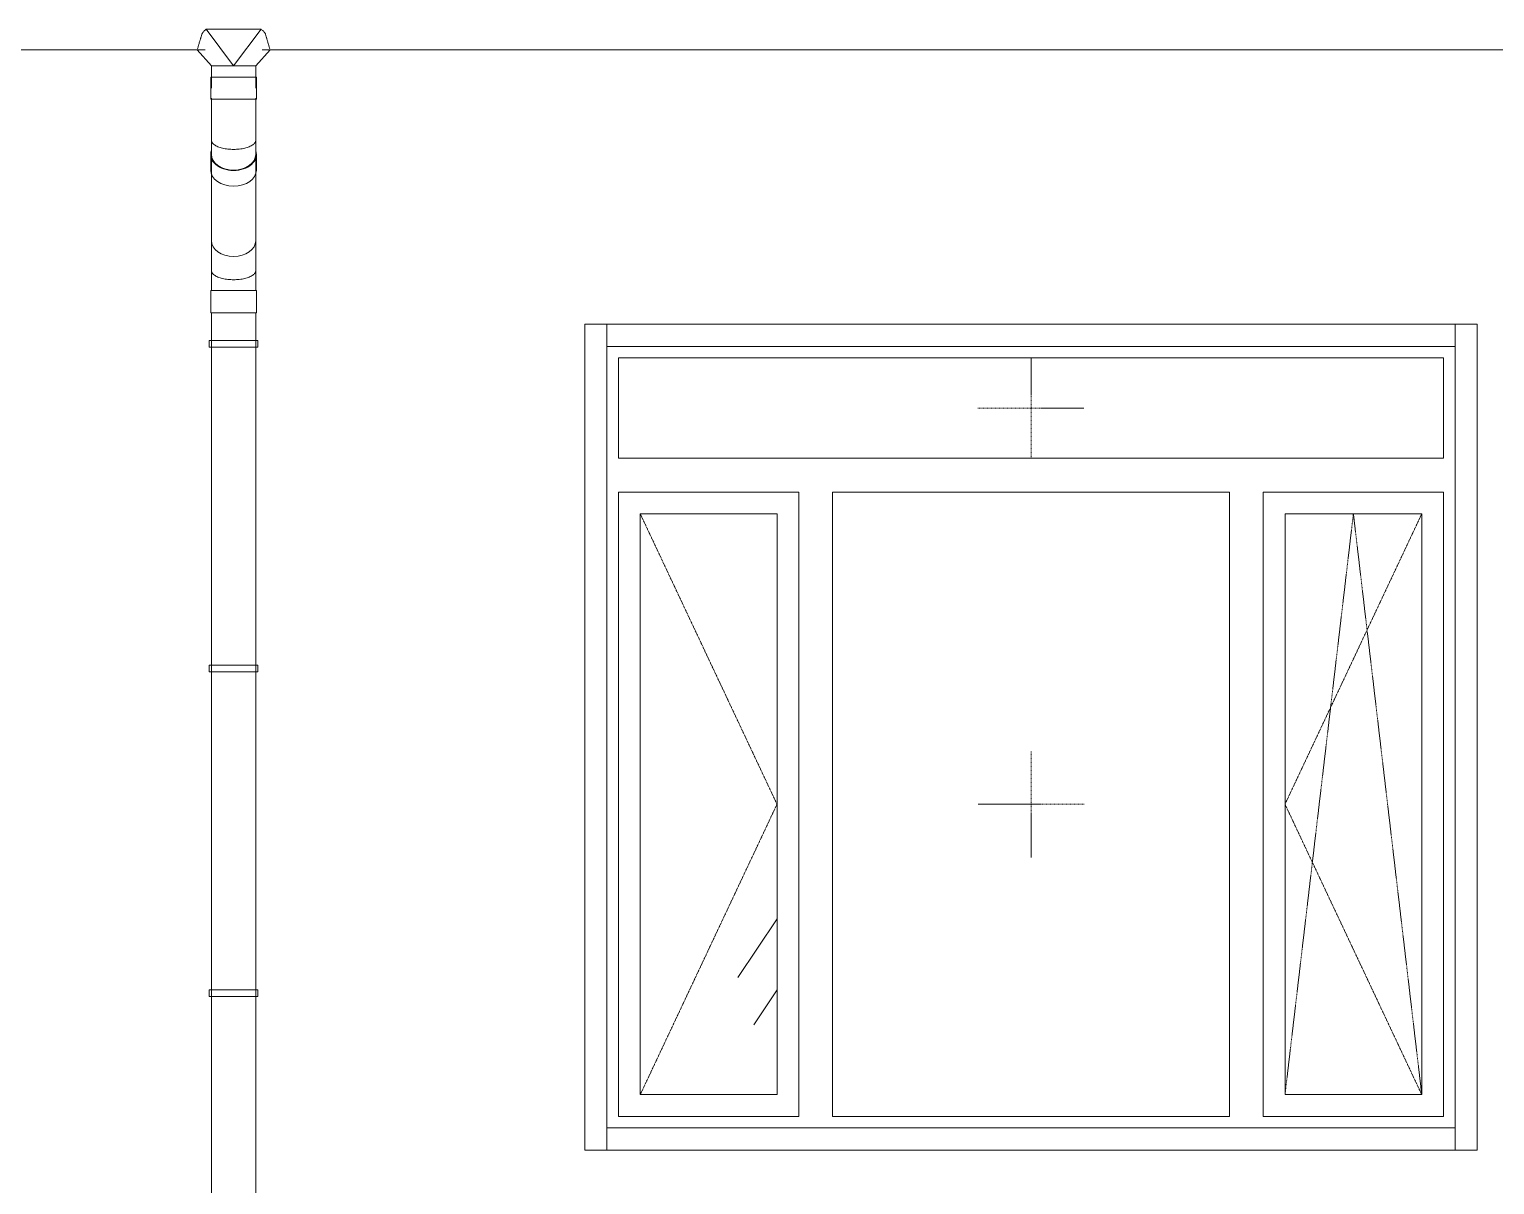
# Model space of a CAD drawing. Header units: millimetres. Extents: x -515342 to 330399, y -224905 to 507333.
# Drawn here: x 175104 to 178404, y 12800 to 15402 of the extents above; entities that cross this region are included whole.
import ezdxf

# ---------------------------------------------------------------- set-up
doc = ezdxf.new("R2010")
doc.units = ezdxf.units.MM
doc.linetypes.add('ASVP_Штриховая_ш2 п1', pattern=[3, 2, -1])
doc.layers.get('0').update_dxf_attribs({"lineweight": 0})
for name, color, linetype, lineweight in [('Витраж', 7, 'Continuous', 0), ('Обобщенные модели', 7, 'Continuous', 0), ('Окна', 7, 'Continuous', 0), ('Окна открывание', 7, 'Continuous', 0)]:
    doc.layers.add(name, color=color, linetype=linetype, lineweight=lineweight)
pattern_1 = [(236.31, (1066.07, 1244.6), (-1777.996, -3556.002), [641.07, -5769.6]), (236.31, (1101.63, 1137.9), (-1777.996, -3556.002), [384.64, -6026.03]), (236.31, (888.27, 1137.9), (-1777.996, -3556.002), [384.64, -6026.03])]

# ---------------------------------------------------------------- blocks, each defined once
blk = doc.blocks.new('Окно_ПВХ_3Створки_1Фрамуга-верх - АР_Окно_ОП_1820_h_х1970_3ст2фр-в-V80-О_АР_Эскиз_Фасад 12-1 копия 1')
at = {"layer": 'Окна'}
h = blk.add_hatch(dxfattribs=at)
h.set_pattern_fill('FP_1', color=256, style=0, pattern_type=2)
h.set_pattern_definition(pattern_1)
h.paths.add_polyline_path([(-5976.2, 10935), (-5976.2, 12243), (-6284.2, 12243), (-6284.2, 10935), (-6020.5, 10935)])
h = blk.add_hatch(dxfattribs=at)
h.set_pattern_fill('FP_1', color=256, style=0, pattern_type=2)
h.set_pattern_definition(pattern_1)
h.paths.add_polyline_path([(-4524.2, 10935), (-4524.2, 12243), (-4832.2, 12243), (-4832.2, 10935), (-4671.2, 10935)])
for p, q in [((-4475.2, 12594), (-6333.2, 12594)), ((-6333.2, 12594), (-6333.2, 12368)), ((-4475.2, 12368), (-4475.2, 12594)), ((-4475.2, 12368), (-6333.2, 12368)), ((-5927.2, 12292), (-6333.2, 12292)), ((-6333.2, 12292), (-6333.2, 10886)), ((-5927.2, 10886), (-5927.2, 12292)), ((-4957.2, 12292), (-5851.2, 12292)), ((-5851.2, 10886), (-5851.2, 12292)), ((-4957.2, 10886), (-4957.2, 12292)), ((-4475.2, 12292), (-4881.2, 12292)), ((-4881.2, 10886), (-4881.2, 12292)), ((-4475.2, 10886), (-4475.2, 12292)), ((-6284.2, 12243), (-6284.2, 10935)), ((-5976.2, 12243), (-6284.2, 12243)), ((-5976.2, 12243), (-5976.2, 10935)), ((-4832.2, 12243), (-4832.2, 10935)), ((-4524.2, 12243), (-4832.2, 12243)), ((-4524.2, 12243), (-4524.2, 10935)), ((-6284.2, 10935), (-5976.2, 10935)), ((-4832.2, 10935), (-4524.2, 10935)), ((-6333.2, 10886), (-5927.2, 10886)), ((-5851.2, 10886), (-4957.2, 10886)), ((-4881.2, 10886), (-4475.2, 10886))]:
    blk.add_line(p, q, dxfattribs=at)
at = {"layer": 'Окна открывание', "linetype": 'ASVP_Штриховая_ш2 п1'}
for p, q in [((-5404.2, 12368), (-5404.2, 12594)), ((-5524.2, 12481), (-5284.2, 12481)), ((-6284.2, 12243), (-5976.2, 11589)), ((-4678.2, 12243), (-4832.2, 10935)), ((-4524.2, 12243), (-4832.2, 11589)), ((-4524.2, 10935), (-4678.2, 12243)), ((-5404.2, 11469), (-5404.2, 11709)), ((-5976.2, 11589), (-6284.2, 10935)), ((-5284.2, 11589), (-5524.2, 11589)), ((-4832.2, 11589), (-4524.2, 10935))]:
    blk.add_line(p, q, dxfattribs=at)
blk = doc.blocks.new('Прямоугольный импост - АР_Откос_Металлический_50х330 Коричневый Правый-9899920-О_АР_Эскиз_Фасад 12-1 копия 1')
at = {"layer": 'Витраж'}
for p, q in [((-6359.2, 2570), (-6359.2, 2620)), ((-6359.2, 2620), (-4449.2, 2620)), ((-4449.2, 2620), (-4449.2, 2570)), ((-6359.2, 2570), (-4449.2, 2570))]:
    blk.add_line(p, q, dxfattribs=at)
blk = doc.blocks.new('Прямоугольный импост - АР_Откос_Металлический_50х330 Коричневый Левый-9899774-О_АР_Эскиз_Фасад 12-1 копия 1')
at = {"layer": 'Витраж'}
for p, q in [((-6359.2, 760), (-6359.2, 810)), ((-4449.2, 810), (-6359.2, 810)), ((-4449.2, 810), (-4449.2, 760)), ((-4449.2, 760), (-6359.2, 760))]:
    blk.add_line(p, q, dxfattribs=at)
blk = doc.blocks.new('Прямоугольный импост - АР_Откос_Металлический_50х330 Коричневый Правый-9899919-О_АР_Эскиз_Фасад 12-1 копия 1')
at = {"layer": 'Витраж'}
for p, q in [((-4449.2, 2620), (-4399.2, 2620)), ((-4449.2, 2620), (-4449.2, 760)), ((-4399.2, 2620), (-4399.2, 760)), ((-4399.2, 760), (-4449.2, 760))]:
    blk.add_line(p, q, dxfattribs=at)
blk = doc.blocks.new('Прямоугольный импост - АР_Откос_Металлический_50х330 Коричневый Левый-9899773-О_АР_Эскиз_Фасад 12-1 копия 1')
at = {"layer": 'Витраж'}
for p, q in [((-6409.2, 2620), (-6359.2, 2620)), ((-6409.2, 760), (-6409.2, 2620)), ((-6359.2, 760), (-6359.2, 2620)), ((-6359.2, 760), (-6409.2, 760))]:
    blk.add_line(p, q, dxfattribs=at)
blk = doc.blocks.new('ASVP_ОМ_Водосточная воронка_Желоб - Водосточная воронка 125_100-9880137-О_АР_Эскиз_Фасад 12-1 копия 1')
at = {"layer": 'Обобщенные модели'}
for p, q in [((-7261.8, 13334), (-7200, 13251.5)), ((-7138, 13334), (-7261.8, 13334)), ((-7200, 13251.5), (-7138, 13334)), ((-7281.8, 13287.5), (-7250, 13251.5)), ((-7117.9, 13287.5), (-7150, 13251.5)), ((-7250, 13251.5), (-7250, 13201.5)), ((-7249.2, 13251.5), (-7200, 13251.5)), ((-7200, 13251.5), (-7150.8, 13251.5)), ((-7150, 13201.5), (-7150, 13251.5)), ((-7251.5, 13226.5), (-7251.5, 13176.5)), ((-7251.5, 13226.5), (-7200, 13226.5)), ((-7200, 13226.5), (-7150.3, 13226.5)), ((-7149.8, 13226.5), (-7148.5, 13226.5)), ((-7148.5, 13176.5), (-7148.5, 13226.5)), ((-7200, 13176.5), (-7251.5, 13176.5)), ((-7150.3, 13176.5), (-7200, 13176.5)), ((-7148.5, 13176.5), (-7149.8, 13176.5))]:
    blk.add_line(p, q, dxfattribs=at)
for points, knots in [([(-7261.8, 13334), (-7262.6, 13333.4), (-7264.2, 13332.2), (-7266.4, 13330.2), (-7268, 13328.4), (-7269, 13327.1), (-7269.5, 13326.4), (-7269.9, 13325.8), (-7270.2, 13325.2), (-7270.7, 13324.3), (-7271.4, 13322.9), (-7272.1, 13320.6), (-7272.8, 13318.4), (-7273.2, 13316.8), (-7273.5, 13316), (-7273.7, 13315.3), (-7273.9, 13314.7), (-7274.1, 13313.9), (-7274.6, 13312.5), (-7275.2, 13310.5), (-7275.9, 13308.2), (-7276.8, 13305.2), (-7277.8, 13301.8), (-7278.7, 13298.6), (-7279.2, 13296.8), (-7279.4, 13296.1)], [-1, -1, -1, -1, -0.9821429, -0.9642857, -0.9464286, -0.9375, -0.9330357, -0.9285714, -0.9241071, -0.9196429, -0.9107143, -0.8928571, -0.875, -0.8660714, -0.8616071, -0.8571429, -0.8526786, -0.8482143, -0.8392857, -0.8214286, -0.8035714, -0.7857143, -0.75, -0.7142857, -0.6908761, -0.6908761, -0.6908761, -0.6908761]), ([(-7120.3, 13296.1), (-7120.5, 13296.8), (-7121, 13298.6), (-7121.9, 13301.9), (-7122.9, 13305.3), (-7123.8, 13308.3), (-7124.4, 13310.6), (-7125, 13312.6), (-7125.5, 13314.1), (-7125.7, 13314.9), (-7125.9, 13315.5), (-7126.2, 13316.1), (-7126.4, 13317), (-7126.8, 13318.6), (-7127.5, 13320.8), (-7128.2, 13323.1), (-7128.9, 13324.6), (-7129.3, 13325.4), (-7129.7, 13326), (-7130.1, 13326.6), (-7130.6, 13327.3), (-7131.6, 13328.6), (-7133.3, 13330.4), (-7135.5, 13332.3), (-7137.2, 13333.4), (-7138, 13334)], [-0.3094349, -0.3094349, -0.3094349, -0.3094349, -0.2857143, -0.25, -0.2142857, -0.1964286, -0.1785714, -0.1607143, -0.1517857, -0.1473214, -0.1428571, -0.1383929, -0.1339286, -0.125, -0.1071429, -0.0892857, -0.0803571, -0.0758929, -0.0714286, -0.0669643, -0.0625, -0.0535714, -0.0357143, -0.0178571, 0, 0, 0, 0]), ([(-7279.5, 13295.6), (-7279.9, 13294.4), (-7280.4, 13292.4), (-7280.9, 13290.9), (-7281, 13290.3)], [-0.68557498, -0.68557498, -0.68557498, -0.68557498, -0.64285714, -0.60690756, -0.60690756, -0.60690756, -0.60690756]), ([(-7118.7, 13290.3), (-7118.9, 13290.9), (-7119.3, 13292.4), (-7119.8, 13294.4), (-7120.2, 13295.6)], [-0.39309894, -0.39309894, -0.39309894, -0.39309894, -0.35714286, -0.31492848, -0.31492848, -0.31492848, -0.31492848])]:
    blk.add_open_spline(points, degree=3, knots=knots, dxfattribs=at)
for points in [[(-7281.5, 13288.8), (-7281.7, 13287.9), (-7281.8, 13287.5), (-7281.8, 13287.5)], [(-7117.9, 13287.5), (-7117.9, 13287.5), (-7118.1, 13287.9), (-7118.3, 13288.8)]]:
    blk.add_open_spline(points, degree=3, dxfattribs=at)
blk = doc.blocks.new('ASVP_ОМ_Водосточная труба_Колено 135 - Колено 135-V208-О_АР_Эскиз_Фасад 12-1 копия 1')
at = {"layer": 'Обобщенные модели'}
for p, q in [((-7250, 12857.9), (-7250, 12790.8)), ((-7150, 12790.8), (-7150, 12857.9)), ((-7250, 12790.8), (-7250, 12745.8)), ((-7150, 12745.8), (-7150, 12790.8)), ((-7251.5, 12745.8), (-7251.5, 12695.8)), ((-7251.5, 12745.8), (-7200, 12745.8)), ((-7200, 12745.8), (-7150.3, 12745.8)), ((-7149.8, 12745.8), (-7148.5, 12745.8)), ((-7148.5, 12695.8), (-7148.5, 12745.8)), ((-7200, 12695.8), (-7251.5, 12695.8)), ((-7150.3, 12695.8), (-7200, 12695.8)), ((-7148.5, 12695.8), (-7149.8, 12695.8))]:
    blk.add_line(p, q, dxfattribs=at)
blk.add_ellipse((-7200, 12857.9), major_axis=(50, 0), ratio=0.707107, start_param=3.141593, end_param=6.283185, dxfattribs=at)
blk.add_open_spline([(-7250, 12790.8), (-7250, 12789), (-7248.9, 12785.3), (-7244.6, 12781.1), (-7239.8, 12778.1), (-7234, 12775.4), (-7225.3, 12772.6), (-7213.1, 12770.5), (-7200, 12769.8), (-7186.9, 12770.5), (-7174.7, 12772.6), (-7166, 12775.4), (-7160.2, 12778.1), (-7155.4, 12781.1), (-7151.1, 12785.3), (-7150, 12789), (-7150, 12790.8)], degree=3, knots=[0, 0, 0, 0, 0.083333, 0.166667, 0.208333, 0.25, 0.333333, 0.416667, 0.5, 0.583333, 0.666667, 0.75, 0.791667, 0.833333, 0.916667, 1, 1, 1, 1], dxfattribs=at)
blk = doc.blocks.new('ASVP_ОМ_Водосточная труба - Трубы 100-9883363-О_АР_Эскиз_Фасад 12-1 копия 1')
at = {"layer": 'Обобщенные модели'}
for p, q in [((-7250, 13052.4), (-7250, 12857.9)), ((-7150, 12857.9), (-7150, 13052.4))]:
    blk.add_line(p, q, dxfattribs=at)
for centre in [(-7200, 13052.4), (-7200, 12857.9)]:
    blk.add_ellipse(centre, major_axis=(50, 0), ratio=0.707107, start_param=3.141593, end_param=6.283185, dxfattribs=at)
blk = doc.blocks.new('ASVP_ОМ_Водосточная труба_Колено 135 - Колено 135-V209-О_АР_Эскиз_Фасад 12-1 копия 1')
at = {"layer": 'Обобщенные модели'}
for p, q in [((-7250, 13179.2), (-7250, 13084.2)), ((-7150, 13084.2), (-7150, 13179.2)), ((-7250, 13084.2), (-7250, 13052.4)), ((-7150, 13052.4), (-7150, 13084.2)), ((-7251.5, 13052.4), (-7251.5, 13017)), ((-7148.5, 13017), (-7148.5, 13052.4))]:
    blk.add_line(p, q, dxfattribs=at)
for centre, major_axis, start_param, end_param in [((-7200, 13052.4), (51.5, 0), 2.91781, 4.712389), ((-7200, 13052.4), (50, 0), 3.141593, 4.712389), ((-7200, 13052.4), (50, 0), 3.141593, 4.712389), ((-7200, 13052.4), (51.5, 0), 4.712389, 6.506968), ((-7200, 13052.4), (50, 0), 4.712389, 6.283185), ((-7200, 13052.4), (50, 0), 4.712389, 6.283185), ((-7200, 13017), (51.5, 0), 3.141593, 4.712389), ((-7200, 13017), (51.5, 0), 4.712389, 6.283185)]:
    blk.add_ellipse(centre, major_axis=major_axis, ratio=0.707107, start_param=start_param, end_param=end_param, dxfattribs=at)
blk.add_open_spline([(-7250, 13084.2), (-7250, 13082.4), (-7248.9, 13078.8), (-7244.6, 13074.6), (-7239.8, 13071.6), (-7234, 13068.8), (-7225.3, 13066.1), (-7213.1, 13064), (-7200, 13063.3), (-7186.9, 13064), (-7174.7, 13066.1), (-7166, 13068.8), (-7160.2, 13071.6), (-7155.4, 13074.6), (-7151.1, 13078.8), (-7150, 13082.4), (-7150, 13084.2)], degree=3, knots=[0, 0, 0, 0, 0.083333, 0.166667, 0.208333, 0.25, 0.333333, 0.416667, 0.5, 0.583333, 0.666667, 0.75, 0.791667, 0.833333, 0.916667, 1, 1, 1, 1], dxfattribs=at)
blk = doc.blocks.new('ASVP_ОМ_Водосточная труба_На стене - Труба 100-9889468-О_АР_Эскиз_Фасад 12-1 копия 1')
at = {"layer": 'Обобщенные модели'}
for p, q in [((-7250, 12695.760475), (-7250, -604.239525)), ((-7150, -604.239525), (-7150, 12695.760475))]:
    blk.add_line(p, q, dxfattribs=at)
blk = doc.blocks.new('Влж_Водосточная труба_Хомут - Хомут-9753428-О_АР_Эскиз_Фасад 12-1 копия 1')
at = {"layer": 'Обобщенные модели'}
for p, q in [((-7255, 12633.260475), (-7255, 12618.260475)), ((-7255, 12633.260475), (-7145, 12633.260475)), ((-7145, 12618.260475), (-7255, 12618.260475)), ((-7145, 12618.260475), (-7145, 12633.260475))]:
    blk.add_line(p, q, dxfattribs=at)
blk = doc.blocks.new('ASVP_ОМ_Водосточный желоб - Желоб 125-9912294-О_АР_Эскиз_Фасад 12-1 копия 1')
at = {"layer": 'Обобщенные модели'}
for p, q in [((-17835.4, 13287.5), (-7264.3, 13287.5)), ((-7135.4, 13287.5), (-195, 13287.5))]:
    blk.add_line(p, q, dxfattribs=at)
blk = doc.blocks.new('СД_Люблино_Фасады_rvt-1-О_АР_Эскиз_Фасад 12-1 копия 1')
at = {"layer": 'Витраж', "lineweight": 9}
for name in ['Прямоугольный импост - АР_Откос_Металлический_50х330 Коричневый Левый-9899773-О_АР_Эскиз_Фасад 12-1 копия 1', 'Прямоугольный импост - АР_Откос_Металлический_50х330 Коричневый Правый-9899920-О_АР_Эскиз_Фасад 12-1 копия 1', 'Прямоугольный импост - АР_Откос_Металлический_50х330 Коричневый Правый-9899919-О_АР_Эскиз_Фасад 12-1 копия 1', 'Прямоугольный импост - АР_Откос_Металлический_50х330 Коричневый Левый-9899774-О_АР_Эскиз_Фасад 12-1 копия 1']:
    blk.add_blockref(name, (0, 10050), dxfattribs=at)
at = {"layer": 'Обобщенные модели', "lineweight": 9}
for name, p in [('ASVP_ОМ_Водосточный желоб - Желоб 125-9912294-О_АР_Эскиз_Фасад 12-1 копия 1', (0, 0)), ('ASVP_ОМ_Водосточная воронка_Желоб - Водосточная воронка 125_100-9880137-О_АР_Эскиз_Фасад 12-1 копия 1', (0, 0)), ('ASVP_ОМ_Водосточная труба_Колено 135 - Колено 135-V209-О_АР_Эскиз_Фасад 12-1 копия 1', (0, 0)), ('ASVP_ОМ_Водосточная труба - Трубы 100-9883363-О_АР_Эскиз_Фасад 12-1 копия 1', (0, 0)), ('ASVP_ОМ_Водосточная труба_Колено 135 - Колено 135-V208-О_АР_Эскиз_Фасад 12-1 копия 1', (0, 0)), ('ASVP_ОМ_Водосточная труба_На стене - Труба 100-9889468-О_АР_Эскиз_Фасад 12-1 копия 1', (0, 0)), ('Влж_Водосточная труба_Хомут - Хомут-9753428-О_АР_Эскиз_Фасад 12-1 копия 1', (0, 0)), ('Влж_Водосточная труба_Хомут - Хомут-9753428-О_АР_Эскиз_Фасад 12-1 копия 1', (0, -731.1)), ('Влж_Водосточная труба_Хомут - Хомут-9753428-О_АР_Эскиз_Фасад 12-1 копия 1', (0, -1462.2))]:
    blk.add_blockref(name, p, dxfattribs=at)
at = {"layer": 'Окна', "lineweight": 9}
blk.add_blockref('Окно_ПВХ_3Створки_1Фрамуга-верх - АР_Окно_ОП_1820_h_х1970_3ст2фр-в-V80-О_АР_Эскиз_Фасад 12-1 копия 1', (0, 0), dxfattribs=at)

msp = doc.modelspace()

# ---------------------------------------------------------------- block references
msp.add_blockref('СД_Люблино_Фасады_rvt-1-О_АР_Эскиз_Фасад 12-1 копия 1', (182763.6864, 2067.7355))

doc.saveas('drawing.dxf')
